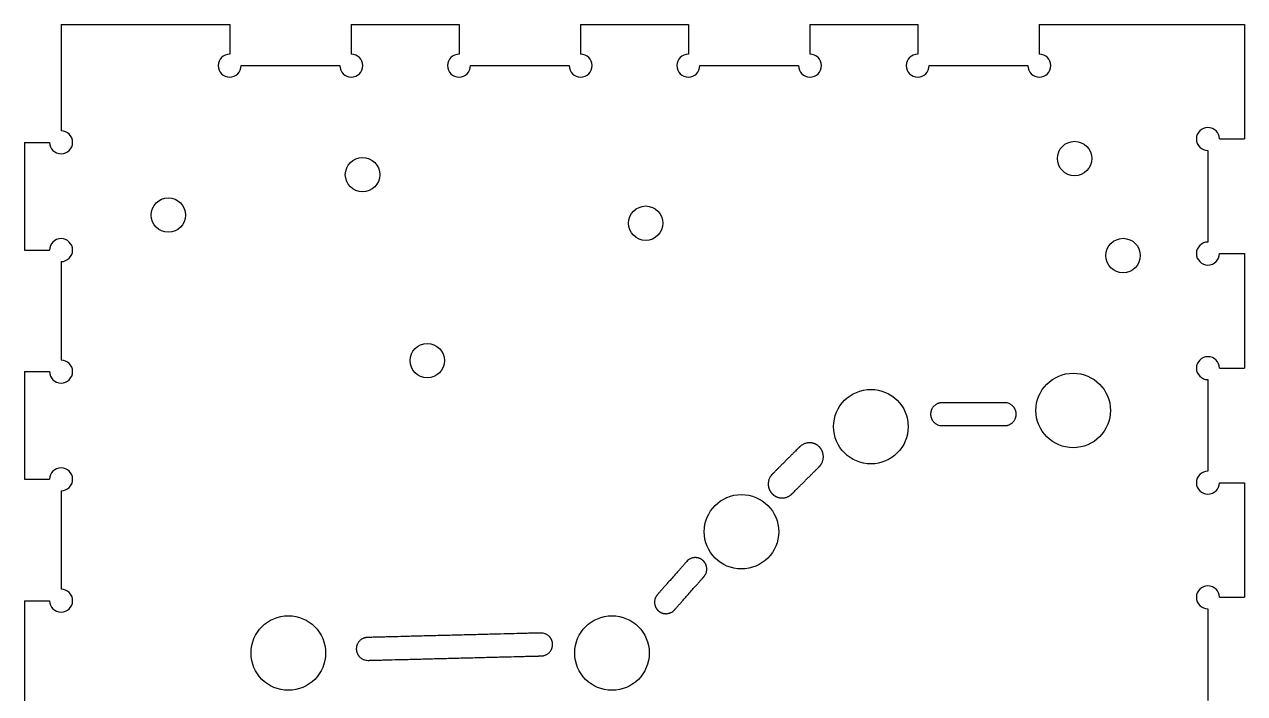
# Model space of a CAD drawing. Extents: x -51.6 to 1.6, y -60 to 0.
# Drawn here: x -51.6 to 1.6, y -29.2 to 0 of the extents above; entities that cross this region are included whole.
import ezdxf

# ---------------------------------------------------------------- set-up
doc = ezdxf.new("R2010")
doc.units = 0
doc.header["$MEASUREMENT"] = 0
doc.layers.add('VISIBLE', color=7, linetype='CONTINUOUS')

msp = doc.modelspace()

# ---------------------------------------------------------------- linework, layer by layer
at = {"layer": 'VISIBLE'}
for p, q in [((-50, 0), (-42.65, 0)), ((-50, 0), (-50, -4.65)), ((-42.65, 0), (-42.65, -1.3)), ((-37.35, 0), (-32.65, 0)), ((-37.35, 0), (-37.35, -1.3)), ((-32.65, 0), (-32.65, -1.3)), ((-27.35, 0), (-22.65, 0)), ((-22.65, 0), (-22.65, -1.3)), ((-17.35, 0), (-12.65, 0)), ((-12.65, 0), (-12.65, -1.3)), ((-7.35, 0), (1.6, 0)), ((1.6, 0), (1.6, -5)), ((-27.35, 0), (-27.35, -1.3)), ((-17.35, 0), (-17.35, -1.3)), ((-7.35, 0), (-7.35, -1.3)), ((-42.15, -1.8), (-37.85, -1.8)), ((-32.15, -1.8), (-27.85, -1.8)), ((-22.15, -1.8), (-17.85, -1.8)), ((-12.15, -1.8), (-7.85, -1.8)), ((-51.6, -5.15), (-50.5, -5.15)), ((-51.6, -5.15), (-51.6, -9.85)), ((0.5, -5), (1.6, -5)), ((0, -5.5), (0, -9.5)), ((-51.6, -9.85), (-50.5, -9.85)), ((0.5, -10), (1.6, -10)), ((1.6, -10), (1.6, -15)), ((-50, -10.35), (-50, -14.65)), ((-51.6, -15.15), (-50.5, -15.15)), ((-51.6, -15.15), (-51.6, -19.85)), ((0.5, -15), (1.6, -15)), ((0, -15.5), (0, -19.5)), ((-51.6, -19.85), (-50.5, -19.85)), ((0.5, -20), (1.6, -20)), ((1.6, -20), (1.6, -25)), ((-50, -20.35), (-50, -24.65)), ((0.5, -25), (1.6, -25)), ((-51.6, -25.15), (-50.5, -25.15)), ((-51.6, -25.15), (-51.6, -29.85)), ((0, -25.5), (0, -29.5))]:
    msp.add_line(p, q, dxfattribs=at)
for centre, start, end in [((-42.65, -1.8), 90, 0), ((-37.35, -1.8), 180, 90), ((-32.65, -1.8), 90, 0), ((-27.35, -1.8), 180, 90), ((-22.65, -1.8), 90, 0), ((-17.35, -1.8), 180, 90), ((-12.65, -1.8), 90, 0), ((-7.35, -1.8), 180, 90), ((-50, -5.15), 180, 90), ((0, -5), 0, 270), ((-50, -9.85), 270, 180), ((0, -10), 90, 0), ((-50, -15.15), 180, 90), ((0, -15), 0, 270), ((-50, -19.85), 270, 180), ((0, -20), 90, 0), ((-50, -25.15), 180, 90), ((0, -25), 0, 270)]:
    msp.add_arc(centre, 0.5, start, end, dxfattribs=at)
for points, knots in [([(-6.564, -5.853), (-6.564, -6.267), (-6.228, -6.603), (-5.814, -6.603), (-5.4, -6.603), (-5.064, -6.267), (-5.064, -5.853), (-5.064, -5.438), (-5.4, -5.103), (-5.814, -5.103), (-6.228, -5.103), (-6.564, -5.438), (-6.564, -5.853)], [0, 0, 0, 0, 1, 1, 1, 2, 2, 2, 3, 3, 3, 4, 4, 4, 4]), ([(-37.608, -6.558), (-37.608, -6.972), (-37.273, -7.308), (-36.858, -7.308), (-36.444, -7.308), (-36.108, -6.972), (-36.108, -6.558), (-36.108, -6.144), (-36.444, -5.808), (-36.858, -5.808), (-37.273, -5.808), (-37.608, -6.144), (-37.608, -6.558)], [0, 0, 0, 0, 1, 1, 1, 2, 2, 2, 3, 3, 3, 4, 4, 4, 4]), ([(-46.075, -8.322), (-46.075, -8.736), (-45.739, -9.072), (-45.325, -9.072), (-44.911, -9.072), (-44.575, -8.736), (-44.575, -8.322), (-44.575, -7.908), (-44.911, -7.572), (-45.325, -7.572), (-45.739, -7.572), (-46.075, -7.908), (-46.075, -8.322)], [0, 0, 0, 0, 1, 1, 1, 2, 2, 2, 3, 3, 3, 4, 4, 4, 4]), ([(-25.261, -8.675), (-25.261, -9.089), (-24.925, -9.425), (-24.511, -9.425), (-24.097, -9.425), (-23.761, -9.089), (-23.761, -8.675), (-23.761, -8.261), (-24.097, -7.925), (-24.511, -7.925), (-24.925, -7.925), (-25.261, -8.261), (-25.261, -8.675)], [0, 0, 0, 0, 1, 1, 1, 2, 2, 2, 3, 3, 3, 4, 4, 4, 4]), ([(-4.447, -10.086), (-4.447, -10.5), (-4.111, -10.836), (-3.697, -10.836), (-3.283, -10.836), (-2.947, -10.5), (-2.947, -10.086), (-2.947, -9.672), (-3.283, -9.336), (-3.697, -9.336), (-4.111, -9.336), (-4.447, -9.672), (-4.447, -10.086)], [0, 0, 0, 0, 1, 1, 1, 2, 2, 2, 3, 3, 3, 4, 4, 4, 4]), ([(-34.786, -14.672), (-34.786, -15.086), (-34.45, -15.422), (-34.036, -15.422), (-33.622, -15.422), (-33.286, -15.086), (-33.286, -14.672), (-33.286, -14.258), (-33.622, -13.922), (-34.036, -13.922), (-34.45, -13.922), (-34.786, -14.258), (-34.786, -14.672)], [0, 0, 0, 0, 1, 1, 1, 2, 2, 2, 3, 3, 3, 4, 4, 4, 4]), ([(-7.499, -16.848), (-7.499, -17.746), (-6.771, -18.473), (-5.874, -18.473), (-4.976, -18.473), (-4.249, -17.746), (-4.249, -16.848), (-4.249, -15.951), (-4.976, -15.223), (-5.874, -15.223), (-6.771, -15.223), (-7.499, -15.951), (-7.499, -16.848)], [0, 0, 0, 0, 1, 1, 1, 2, 2, 2, 3, 3, 3, 4, 4, 4, 4]), ([(-16.318, -17.554), (-16.318, -18.452), (-15.591, -19.179), (-14.693, -19.179), (-13.796, -19.179), (-13.068, -18.452), (-13.068, -17.554), (-13.068, -16.657), (-13.796, -15.929), (-14.693, -15.929), (-15.591, -15.929), (-16.318, -16.657), (-16.318, -17.554)], [0, 0, 0, 0, 1, 1, 1, 2, 2, 2, 3, 3, 3, 4, 4, 4, 4]), ([(-8.857, -16.509), (-8.858, -16.509), (-8.859, -16.509), (-8.861, -16.509), (-8.866, -16.509), (-8.874, -16.509), (-8.891, -16.509), (-8.922, -16.509), (-8.972, -16.509), (-9.034, -16.509), (-9.132, -16.509), (-9.279, -16.509), (-9.487, -16.509), (-9.719, -16.509), (-9.967, -16.509), (-10.224, -16.509), (-10.48, -16.509), (-10.728, -16.509), (-10.96, -16.509), (-11.134, -16.509), (-11.257, -16.509), (-11.34, -16.509), (-11.413, -16.509), (-11.475, -16.509), (-11.517, -16.509), (-11.544, -16.509), (-11.56, -16.509), (-11.574, -16.509), (-11.582, -16.509), (-11.586, -16.509), (-11.589, -16.509), (-11.59, -16.509), (-11.591, -16.509), (-11.597, -16.509), (-11.603, -16.51), (-11.61, -16.51), (-11.618, -16.51), (-11.629, -16.511), (-11.646, -16.512), (-11.666, -16.515), (-11.691, -16.519), (-11.715, -16.525), (-11.747, -16.534), (-11.785, -16.548), (-11.829, -16.569), (-11.87, -16.595), (-11.909, -16.623), (-11.944, -16.656), (-11.977, -16.691), (-12.005, -16.73), (-12.026, -16.764), (-12.041, -16.793), (-12.051, -16.815), (-12.059, -16.834), (-12.064, -16.849), (-12.068, -16.861), (-12.071, -16.873), (-12.074, -16.883), (-12.076, -16.891), (-12.077, -16.896), (-12.078, -16.9), (-12.079, -16.903), (-12.08, -16.905), (-12.08, -16.907), (-12.08, -16.909), (-12.08, -16.909), (-12.08, -16.91), (-12.081, -16.911), (-12.081, -16.911), (-12.081, -16.912), (-12.081, -16.914), (-12.082, -16.916), (-12.082, -16.919), (-12.083, -16.922), (-12.083, -16.926), (-12.084, -16.93), (-12.085, -16.936), (-12.086, -16.943), (-12.087, -16.952), (-12.088, -16.963), (-12.089, -16.977), (-12.09, -16.99), (-12.09, -17.004), (-12.09, -17.022), (-12.089, -17.045), (-12.086, -17.072), (-12.083, -17.095), (-12.079, -17.112), (-12.077, -17.126), (-12.073, -17.139), (-12.07, -17.152), (-12.066, -17.163), (-12.063, -17.172), (-12.061, -17.178), (-12.059, -17.184), (-12.057, -17.188), (-12.056, -17.191), (-12.055, -17.194), (-12.054, -17.197), (-12.053, -17.199), (-12.052, -17.201), (-12.052, -17.202), (-12.051, -17.203), (-12.051, -17.203), (-12.051, -17.204), (-12.05, -17.205), (-12.05, -17.207), (-12.048, -17.21), (-12.046, -17.215), (-12.044, -17.22), (-12.04, -17.228), (-12.036, -17.237), (-12.03, -17.248), (-12.024, -17.258), (-12.016, -17.272), (-12.005, -17.289), (-11.991, -17.308), (-11.971, -17.334), (-11.944, -17.363), (-11.909, -17.395), (-11.87, -17.424), (-11.829, -17.449), (-11.771, -17.478), (-11.692, -17.502), (-11.625, -17.509), (-11.59, -17.509)], [4, 4, 4, 4, 4.015625, 4.023438, 4.03125, 4.046875, 4.0625, 4.09375, 4.125, 4.15625, 4.1875, 4.25, 4.3125, 4.375, 4.4375, 4.5, 4.5625, 4.625, 4.6875, 4.75, 4.78125, 4.8125, 4.84375, 4.875, 4.90625, 4.921875, 4.9375, 4.953125, 4.96875, 4.976562, 4.984375, 4.992188, 5, 5.007812, 5.015625, 5.023438, 5.03125, 5.046875, 5.0625, 5.09375, 5.125, 5.15625, 5.1875, 5.25, 5.3125, 5.375, 5.4375, 5.5, 5.5625, 5.625, 5.6875, 5.71875, 5.75, 5.78125, 5.796875, 5.8125, 5.828125, 5.84375, 5.851562, 5.859375, 5.863281, 5.867188, 5.871094, 5.873047, 5.875, 5.876953, 5.878906, 5.882812, 5.886719, 5.890625, 5.898438, 5.90625, 5.921875, 5.9375, 5.953125, 5.96875, 6, 6.03125, 6.0625, 6.125, 6.1875, 6.25, 6.3125, 6.375, 6.5, 6.625, 6.75, 6.8125, 6.875, 6.9375, 7, 7.0625, 7.09375, 7.125, 7.15625, 7.171875, 7.1875, 7.203125, 7.21875, 7.226562, 7.234375, 7.242188, 7.246094, 7.248047, 7.25, 7.251953, 7.253906, 7.257812, 7.265625, 7.273438, 7.28125, 7.296875, 7.3125, 7.328125, 7.34375, 7.375, 7.40625, 7.4375, 7.5, 7.5625, 7.625, 7.6875, 7.75, 7.875, 8, 8, 8, 8]), ([(-11.59, -17.509), (-11.589, -17.509), (-11.589, -17.509), (-11.586, -17.509), (-11.582, -17.509), (-11.574, -17.509), (-11.556, -17.509), (-11.525, -17.509), (-11.475, -17.509), (-11.413, -17.509), (-11.316, -17.509), (-11.169, -17.509), (-10.96, -17.509), (-10.728, -17.509), (-10.48, -17.509), (-10.224, -17.509), (-9.967, -17.509), (-9.719, -17.509), (-9.487, -17.509), (-9.313, -17.509), (-9.19, -17.509), (-9.107, -17.509), (-9.034, -17.509), (-8.972, -17.509), (-8.93, -17.509), (-8.904, -17.509), (-8.887, -17.509), (-8.874, -17.509), (-8.866, -17.509), (-8.861, -17.509), (-8.859, -17.509), (-8.857, -17.509), (-8.857, -17.509), (-8.85, -17.509), (-8.844, -17.509), (-8.837, -17.509), (-8.829, -17.509), (-8.818, -17.508), (-8.802, -17.506), (-8.781, -17.504), (-8.756, -17.499), (-8.732, -17.494), (-8.7, -17.485), (-8.662, -17.471), (-8.618, -17.449), (-8.577, -17.424), (-8.538, -17.395), (-8.503, -17.363), (-8.471, -17.328), (-8.442, -17.289), (-8.421, -17.255), (-8.406, -17.226), (-8.396, -17.204), (-8.389, -17.185), (-8.383, -17.17), (-8.379, -17.158), (-8.376, -17.146), (-8.373, -17.136), (-8.371, -17.128), (-8.37, -17.123), (-8.369, -17.119), (-8.368, -17.116), (-8.368, -17.113), (-8.367, -17.112), (-8.367, -17.11), (-8.367, -17.11), (-8.367, -17.109), (-8.367, -17.108), (-8.366, -17.107), (-8.366, -17.106), (-8.366, -17.105), (-8.365, -17.103), (-8.365, -17.1), (-8.364, -17.096), (-8.364, -17.093), (-8.363, -17.089), (-8.362, -17.083), (-8.361, -17.076), (-8.36, -17.067), (-8.359, -17.056), (-8.358, -17.042), (-8.357, -17.028), (-8.357, -17.015), (-8.357, -16.997), (-8.358, -16.974), (-8.361, -16.947), (-8.364, -16.924), (-8.368, -16.906), (-8.371, -16.893), (-8.374, -16.88), (-8.378, -16.867), (-8.381, -16.856), (-8.384, -16.847), (-8.386, -16.841), (-8.388, -16.835), (-8.39, -16.831), (-8.391, -16.828), (-8.392, -16.824), (-8.393, -16.822), (-8.394, -16.82), (-8.395, -16.818), (-8.395, -16.817), (-8.396, -16.816), (-8.396, -16.815), (-8.396, -16.815), (-8.397, -16.813), (-8.398, -16.812), (-8.399, -16.808), (-8.401, -16.804), (-8.404, -16.798), (-8.407, -16.791), (-8.412, -16.782), (-8.417, -16.771), (-8.423, -16.761), (-8.431, -16.747), (-8.442, -16.73), (-8.456, -16.71), (-8.476, -16.685), (-8.503, -16.656), (-8.538, -16.623), (-8.577, -16.595), (-8.618, -16.569), (-8.677, -16.541), (-8.755, -16.516), (-8.822, -16.509), (-8.857, -16.509)], [0, 0, 0, 0, 0.015625, 0.023438, 0.03125, 0.046875, 0.0625, 0.09375, 0.125, 0.15625, 0.1875, 0.25, 0.3125, 0.375, 0.4375, 0.5, 0.5625, 0.625, 0.6875, 0.75, 0.78125, 0.8125, 0.84375, 0.875, 0.90625, 0.921875, 0.9375, 0.953125, 0.96875, 0.976562, 0.984375, 0.992188, 1, 1.007812, 1.015625, 1.023438, 1.03125, 1.046875, 1.0625, 1.09375, 1.125, 1.15625, 1.1875, 1.25, 1.3125, 1.375, 1.4375, 1.5, 1.5625, 1.625, 1.6875, 1.71875, 1.75, 1.78125, 1.796875, 1.8125, 1.828125, 1.84375, 1.851562, 1.859375, 1.863281, 1.867188, 1.871094, 1.873047, 1.875, 1.876953, 1.878906, 1.882812, 1.886719, 1.890625, 1.898438, 1.90625, 1.921875, 1.9375, 1.953125, 1.96875, 2, 2.03125, 2.0625, 2.125, 2.1875, 2.25, 2.3125, 2.375, 2.5, 2.625, 2.75, 2.8125, 2.875, 2.9375, 3, 3.0625, 3.09375, 3.125, 3.15625, 3.171875, 3.1875, 3.203125, 3.21875, 3.226562, 3.234375, 3.242188, 3.246094, 3.248047, 3.25, 3.251953, 3.253906, 3.257812, 3.265625, 3.273438, 3.28125, 3.296875, 3.3125, 3.328125, 3.34375, 3.375, 3.40625, 3.4375, 3.5, 3.5625, 3.625, 3.6875, 3.75, 3.875, 4, 4, 4, 4]), ([(-17.8, -18.436), (-17.801, -18.436), (-17.801, -18.437), (-17.803, -18.439), (-17.808, -18.443), (-17.815, -18.451), (-17.829, -18.464), (-17.851, -18.486), (-17.878, -18.513), (-17.92, -18.556), (-17.984, -18.62), (-18.075, -18.711), (-18.176, -18.812), (-18.285, -18.92), (-18.397, -19.032), (-18.508, -19.144), (-18.617, -19.252), (-18.718, -19.354), (-18.794, -19.43), (-18.847, -19.483), (-18.884, -19.519), (-18.916, -19.551), (-18.943, -19.578), (-18.961, -19.597), (-18.973, -19.608), (-18.98, -19.616), (-18.986, -19.621), (-18.989, -19.625), (-18.991, -19.627), (-18.992, -19.628), (-18.993, -19.629), (-18.993, -19.629), (-18.993, -19.629), (-18.994, -19.63), (-18.996, -19.632), (-18.999, -19.635), (-19.004, -19.64), (-19.009, -19.646), (-19.016, -19.653), (-19.025, -19.663), (-19.035, -19.675), (-19.044, -19.687), (-19.056, -19.703), (-19.071, -19.724), (-19.087, -19.749), (-19.106, -19.784), (-19.127, -19.829), (-19.146, -19.885), (-19.16, -19.942), (-19.169, -20), (-19.171, -20.058), (-19.169, -20.116), (-19.16, -20.174), (-19.149, -20.221), (-19.137, -20.259), (-19.126, -20.286), (-19.117, -20.309), (-19.108, -20.327), (-19.101, -20.34), (-19.094, -20.353), (-19.088, -20.364), (-19.083, -20.373), (-19.079, -20.378), (-19.077, -20.382), (-19.075, -20.386), (-19.073, -20.388), (-19.072, -20.39), (-19.071, -20.391), (-19.071, -20.392), (-19.071, -20.392), (-19.07, -20.393), (-19.07, -20.393), (-19.069, -20.394), (-19.069, -20.395), (-19.068, -20.396), (-19.067, -20.397), (-19.066, -20.4), (-19.064, -20.402), (-19.061, -20.406), (-19.059, -20.409), (-19.055, -20.414), (-19.051, -20.42), (-19.046, -20.426), (-19.039, -20.435), (-19.031, -20.446), (-19.02, -20.458), (-19.009, -20.471), (-18.997, -20.483), (-18.982, -20.498), (-18.961, -20.517), (-18.936, -20.537), (-18.914, -20.554), (-18.895, -20.566), (-18.881, -20.575), (-18.867, -20.584), (-18.853, -20.592), (-18.84, -20.598), (-18.83, -20.603), (-18.823, -20.607), (-18.817, -20.61), (-18.811, -20.612), (-18.808, -20.614), (-18.804, -20.615), (-18.8, -20.617), (-18.798, -20.618), (-18.796, -20.619), (-18.795, -20.619), (-18.794, -20.619), (-18.793, -20.62), (-18.793, -20.62), (-18.792, -20.62), (-18.792, -20.62), (-18.791, -20.621), (-18.79, -20.621), (-18.788, -20.622), (-18.785, -20.623), (-18.782, -20.624), (-18.777, -20.626), (-18.771, -20.628), (-18.762, -20.631), (-18.75, -20.635), (-18.736, -20.64), (-18.722, -20.644), (-18.703, -20.648), (-18.68, -20.654), (-18.651, -20.658), (-18.612, -20.663), (-18.564, -20.665), (-18.506, -20.663), (-18.448, -20.654), (-18.391, -20.641), (-18.317, -20.615), (-18.228, -20.568), (-18.164, -20.517), (-18.135, -20.487)], [0, 0, 0, 0, 0.015625, 0.03125, 0.046875, 0.0625, 0.09375, 0.125, 0.15625, 0.1875, 0.25, 0.3125, 0.375, 0.4375, 0.5, 0.5625, 0.625, 0.6875, 0.75, 0.78125, 0.8125, 0.84375, 0.875, 0.90625, 0.921875, 0.9375, 0.953125, 0.96875, 0.976562, 0.984375, 0.992188, 0.996094, 0.998047, 1, 1.003906, 1.007812, 1.015625, 1.023438, 1.03125, 1.046875, 1.0625, 1.078125, 1.09375, 1.125, 1.15625, 1.1875, 1.25, 1.3125, 1.375, 1.4375, 1.5, 1.5625, 1.625, 1.6875, 1.71875, 1.75, 1.78125, 1.796875, 1.8125, 1.828125, 1.84375, 1.851562, 1.859375, 1.863281, 1.867188, 1.871094, 1.873047, 1.874023, 1.875, 1.875977, 1.876953, 1.878906, 1.882812, 1.886719, 1.890625, 1.898438, 1.90625, 1.921875, 1.9375, 1.953125, 1.96875, 2, 2.03125, 2.0625, 2.125, 2.1875, 2.25, 2.3125, 2.375, 2.5, 2.625, 2.75, 2.8125, 2.875, 2.9375, 3, 3.0625, 3.09375, 3.125, 3.15625, 3.171875, 3.1875, 3.203125, 3.21875, 3.226562, 3.234375, 3.238281, 3.242188, 3.246094, 3.248047, 3.249023, 3.25, 3.250977, 3.251953, 3.253906, 3.257812, 3.261719, 3.265625, 3.273438, 3.28125, 3.296875, 3.3125, 3.328125, 3.34375, 3.375, 3.40625, 3.4375, 3.5, 3.5625, 3.625, 3.6875, 3.75, 3.875, 4, 4, 4, 4]), ([(-18.135, -20.487), (-18.134, -20.487), (-18.134, -20.486), (-18.132, -20.484), (-18.127, -20.48), (-18.12, -20.472), (-18.106, -20.459), (-18.084, -20.437), (-18.057, -20.41), (-18.015, -20.367), (-17.951, -20.303), (-17.86, -20.212), (-17.758, -20.111), (-17.65, -20.003), (-17.538, -19.891), (-17.426, -19.779), (-17.318, -19.671), (-17.217, -19.569), (-17.141, -19.493), (-17.087, -19.44), (-17.051, -19.404), (-17.019, -19.372), (-16.992, -19.345), (-16.974, -19.326), (-16.962, -19.315), (-16.955, -19.307), (-16.949, -19.302), (-16.946, -19.298), (-16.944, -19.296), (-16.943, -19.295), (-16.942, -19.294), (-16.942, -19.294), (-16.942, -19.294), (-16.941, -19.293), (-16.939, -19.291), (-16.935, -19.288), (-16.931, -19.283), (-16.926, -19.277), (-16.919, -19.27), (-16.91, -19.26), (-16.9, -19.248), (-16.891, -19.236), (-16.878, -19.22), (-16.864, -19.199), (-16.848, -19.174), (-16.829, -19.139), (-16.808, -19.094), (-16.788, -19.038), (-16.775, -18.981), (-16.766, -18.923), (-16.764, -18.865), (-16.766, -18.807), (-16.775, -18.749), (-16.786, -18.702), (-16.798, -18.664), (-16.808, -18.637), (-16.818, -18.614), (-16.827, -18.596), (-16.834, -18.583), (-16.841, -18.57), (-16.847, -18.559), (-16.852, -18.55), (-16.855, -18.545), (-16.858, -18.541), (-16.86, -18.537), (-16.862, -18.535), (-16.863, -18.533), (-16.864, -18.532), (-16.864, -18.531), (-16.864, -18.531), (-16.865, -18.53), (-16.865, -18.53), (-16.865, -18.529), (-16.866, -18.528), (-16.867, -18.527), (-16.868, -18.526), (-16.869, -18.523), (-16.871, -18.521), (-16.874, -18.517), (-16.876, -18.514), (-16.879, -18.509), (-16.883, -18.503), (-16.888, -18.497), (-16.895, -18.488), (-16.904, -18.477), (-16.915, -18.465), (-16.926, -18.452), (-16.937, -18.44), (-16.953, -18.425), (-16.973, -18.406), (-16.999, -18.386), (-17.021, -18.369), (-17.039, -18.357), (-17.053, -18.348), (-17.068, -18.339), (-17.082, -18.331), (-17.094, -18.325), (-17.104, -18.32), (-17.112, -18.316), (-17.118, -18.313), (-17.123, -18.311), (-17.127, -18.309), (-17.131, -18.308), (-17.134, -18.306), (-17.137, -18.305), (-17.139, -18.304), (-17.14, -18.304), (-17.141, -18.304), (-17.142, -18.303), (-17.142, -18.303), (-17.143, -18.303), (-17.143, -18.303), (-17.144, -18.302), (-17.145, -18.302), (-17.147, -18.301), (-17.15, -18.3), (-17.153, -18.299), (-17.158, -18.297), (-17.163, -18.295), (-17.173, -18.292), (-17.184, -18.288), (-17.198, -18.283), (-17.213, -18.279), (-17.231, -18.275), (-17.255, -18.269), (-17.284, -18.265), (-17.323, -18.26), (-17.371, -18.258), (-17.429, -18.26), (-17.487, -18.269), (-17.544, -18.282), (-17.618, -18.308), (-17.707, -18.355), (-17.771, -18.406), (-17.8, -18.436)], [4, 4, 4, 4, 4.015625, 4.03125, 4.046875, 4.0625, 4.09375, 4.125, 4.15625, 4.1875, 4.25, 4.3125, 4.375, 4.4375, 4.5, 4.5625, 4.625, 4.6875, 4.75, 4.78125, 4.8125, 4.84375, 4.875, 4.90625, 4.921875, 4.9375, 4.953125, 4.96875, 4.976562, 4.984375, 4.992188, 4.996094, 4.998047, 5, 5.003906, 5.007812, 5.015625, 5.023438, 5.03125, 5.046875, 5.0625, 5.078125, 5.09375, 5.125, 5.15625, 5.1875, 5.25, 5.3125, 5.375, 5.4375, 5.5, 5.5625, 5.625, 5.6875, 5.71875, 5.75, 5.78125, 5.796875, 5.8125, 5.828125, 5.84375, 5.851562, 5.859375, 5.863281, 5.867188, 5.871094, 5.873047, 5.874023, 5.875, 5.875977, 5.876953, 5.878906, 5.882812, 5.886719, 5.890625, 5.898438, 5.90625, 5.921875, 5.9375, 5.953125, 5.96875, 6, 6.03125, 6.0625, 6.125, 6.1875, 6.25, 6.3125, 6.375, 6.5, 6.625, 6.75, 6.8125, 6.875, 6.9375, 7, 7.0625, 7.09375, 7.125, 7.15625, 7.171875, 7.1875, 7.203125, 7.21875, 7.226562, 7.234375, 7.238281, 7.242188, 7.246094, 7.248047, 7.249023, 7.25, 7.250977, 7.251953, 7.253906, 7.257812, 7.261719, 7.265625, 7.273438, 7.28125, 7.296875, 7.3125, 7.328125, 7.34375, 7.375, 7.40625, 7.4375, 7.5, 7.5625, 7.625, 7.6875, 7.75, 7.875, 8, 8, 8, 8]), ([(-21.962, -22.14), (-21.962, -23.038), (-21.235, -23.765), (-20.337, -23.765), (-19.44, -23.765), (-18.712, -23.038), (-18.712, -22.14), (-18.712, -21.243), (-19.44, -20.515), (-20.337, -20.515), (-21.235, -20.515), (-21.962, -21.243), (-21.962, -22.14)], [0, 0, 0, 0, 1, 1, 1, 2, 2, 2, 3, 3, 3, 4, 4, 4, 4]), ([(-23.253, -25.547), (-23.252, -25.546), (-23.252, -25.546), (-23.249, -25.543), (-23.245, -25.538), (-23.237, -25.528), (-23.222, -25.512), (-23.199, -25.486), (-23.17, -25.453), (-23.124, -25.401), (-23.055, -25.324), (-22.958, -25.213), (-22.849, -25.09), (-22.733, -24.959), (-22.613, -24.823), (-22.493, -24.688), (-22.377, -24.556), (-22.268, -24.433), (-22.17, -24.323), (-22.102, -24.245), (-22.056, -24.194), (-22.027, -24.161), (-22.007, -24.139), (-21.995, -24.125), (-21.987, -24.116), (-21.981, -24.109), (-21.977, -24.105), (-21.975, -24.102), (-21.974, -24.101), (-21.973, -24.1), (-21.973, -24.1), (-21.969, -24.095), (-21.965, -24.09), (-21.96, -24.085), (-21.955, -24.079), (-21.949, -24.07), (-21.939, -24.057), (-21.927, -24.039), (-21.914, -24.018), (-21.902, -23.996), (-21.888, -23.966), (-21.873, -23.928), (-21.86, -23.881), (-21.851, -23.834), (-21.847, -23.786), (-21.848, -23.738), (-21.853, -23.69), (-21.863, -23.643), (-21.875, -23.605), (-21.887, -23.575), (-21.897, -23.552), (-21.906, -23.534), (-21.914, -23.52), (-21.92, -23.509), (-21.926, -23.499), (-21.932, -23.49), (-21.937, -23.483), (-21.94, -23.479), (-21.942, -23.476), (-21.944, -23.473), (-21.945, -23.471), (-21.947, -23.47), (-21.948, -23.468), (-21.948, -23.468), (-21.948, -23.468), (-21.949, -23.467), (-21.949, -23.466), (-21.95, -23.465), (-21.951, -23.464), (-21.952, -23.462), (-21.954, -23.46), (-21.956, -23.458), (-21.958, -23.455), (-21.961, -23.451), (-21.965, -23.447), (-21.969, -23.442), (-21.975, -23.435), (-21.983, -23.426), (-21.992, -23.417), (-22.002, -23.407), (-22.012, -23.398), (-22.026, -23.386), (-22.044, -23.372), (-22.066, -23.356), (-22.085, -23.343), (-22.101, -23.334), (-22.113, -23.327), (-22.125, -23.321), (-22.137, -23.315), (-22.147, -23.31), (-22.156, -23.307), (-22.162, -23.304), (-22.168, -23.302), (-22.172, -23.301), (-22.175, -23.299), (-22.178, -23.298), (-22.181, -23.297), (-22.183, -23.297), (-22.185, -23.296), (-22.186, -23.296), (-22.187, -23.295), (-22.188, -23.295), (-22.188, -23.295), (-22.189, -23.294), (-22.191, -23.294), (-22.195, -23.293), (-22.2, -23.291), (-22.205, -23.289), (-22.213, -23.287), (-22.223, -23.285), (-22.235, -23.282), (-22.246, -23.279), (-22.262, -23.276), (-22.282, -23.273), (-22.306, -23.271), (-22.338, -23.269), (-22.378, -23.269), (-22.426, -23.274), (-22.473, -23.284), (-22.519, -23.298), (-22.579, -23.323), (-22.649, -23.366), (-22.699, -23.412), (-22.722, -23.437)], [4, 4, 4, 4, 4.015625, 4.03125, 4.046875, 4.0625, 4.09375, 4.125, 4.15625, 4.1875, 4.25, 4.3125, 4.375, 4.4375, 4.5, 4.5625, 4.625, 4.6875, 4.75, 4.8125, 4.84375, 4.875, 4.90625, 4.921875, 4.9375, 4.953125, 4.96875, 4.976562, 4.984375, 4.992188, 5, 5.007812, 5.015625, 5.023438, 5.03125, 5.046875, 5.0625, 5.09375, 5.125, 5.15625, 5.1875, 5.25, 5.3125, 5.375, 5.4375, 5.5, 5.5625, 5.625, 5.6875, 5.71875, 5.75, 5.78125, 5.796875, 5.8125, 5.828125, 5.84375, 5.851562, 5.859375, 5.863281, 5.867188, 5.871094, 5.873047, 5.875, 5.876953, 5.878906, 5.882812, 5.886719, 5.890625, 5.898438, 5.90625, 5.921875, 5.9375, 5.953125, 5.96875, 6, 6.03125, 6.0625, 6.125, 6.1875, 6.25, 6.3125, 6.375, 6.5, 6.625, 6.75, 6.8125, 6.875, 6.9375, 7, 7.0625, 7.09375, 7.125, 7.15625, 7.171875, 7.1875, 7.203125, 7.21875, 7.226562, 7.234375, 7.242188, 7.246094, 7.248047, 7.25, 7.251953, 7.253906, 7.257812, 7.265625, 7.273438, 7.28125, 7.296875, 7.3125, 7.328125, 7.34375, 7.375, 7.40625, 7.4375, 7.5, 7.5625, 7.625, 7.6875, 7.75, 7.875, 8, 8, 8, 8]), ([(-22.722, -23.437), (-22.723, -23.438), (-22.723, -23.438), (-22.725, -23.441), (-22.73, -23.446), (-22.738, -23.456), (-22.753, -23.472), (-22.776, -23.498), (-22.805, -23.531), (-22.851, -23.583), (-22.919, -23.661), (-23.017, -23.771), (-23.126, -23.894), (-23.242, -24.025), (-23.362, -24.161), (-23.482, -24.296), (-23.598, -24.428), (-23.707, -24.551), (-23.804, -24.661), (-23.873, -24.739), (-23.919, -24.79), (-23.948, -24.823), (-23.967, -24.845), (-23.98, -24.859), (-23.988, -24.868), (-23.994, -24.875), (-23.998, -24.88), (-24, -24.882), (-24.001, -24.883), (-24.002, -24.884), (-24.002, -24.884), (-24.006, -24.889), (-24.01, -24.894), (-24.014, -24.899), (-24.02, -24.905), (-24.026, -24.914), (-24.036, -24.927), (-24.048, -24.945), (-24.061, -24.966), (-24.073, -24.988), (-24.087, -25.018), (-24.102, -25.056), (-24.115, -25.103), (-24.123, -25.15), (-24.127, -25.198), (-24.127, -25.246), (-24.121, -25.294), (-24.112, -25.341), (-24.1, -25.379), (-24.088, -25.409), (-24.078, -25.432), (-24.069, -25.45), (-24.061, -25.464), (-24.055, -25.475), (-24.048, -25.485), (-24.043, -25.494), (-24.038, -25.501), (-24.035, -25.505), (-24.033, -25.508), (-24.031, -25.511), (-24.029, -25.513), (-24.028, -25.514), (-24.027, -25.516), (-24.027, -25.516), (-24.026, -25.517), (-24.026, -25.517), (-24.026, -25.518), (-24.025, -25.519), (-24.024, -25.52), (-24.023, -25.522), (-24.021, -25.524), (-24.019, -25.527), (-24.017, -25.529), (-24.014, -25.533), (-24.01, -25.537), (-24.006, -25.542), (-24, -25.549), (-23.992, -25.558), (-23.982, -25.567), (-23.973, -25.577), (-23.963, -25.586), (-23.949, -25.598), (-23.931, -25.612), (-23.909, -25.628), (-23.89, -25.641), (-23.874, -25.65), (-23.862, -25.657), (-23.85, -25.663), (-23.838, -25.669), (-23.827, -25.674), (-23.819, -25.677), (-23.813, -25.68), (-23.807, -25.682), (-23.803, -25.683), (-23.8, -25.685), (-23.797, -25.686), (-23.794, -25.687), (-23.792, -25.688), (-23.79, -25.688), (-23.789, -25.689), (-23.788, -25.689), (-23.787, -25.689), (-23.787, -25.689), (-23.785, -25.69), (-23.783, -25.69), (-23.78, -25.691), (-23.775, -25.693), (-23.769, -25.695), (-23.762, -25.697), (-23.752, -25.7), (-23.74, -25.702), (-23.728, -25.705), (-23.712, -25.708), (-23.693, -25.711), (-23.669, -25.714), (-23.637, -25.715), (-23.597, -25.715), (-23.549, -25.71), (-23.502, -25.7), (-23.456, -25.686), (-23.396, -25.661), (-23.325, -25.618), (-23.276, -25.572), (-23.253, -25.547)], [0, 0, 0, 0, 0.015625, 0.03125, 0.046875, 0.0625, 0.09375, 0.125, 0.15625, 0.1875, 0.25, 0.3125, 0.375, 0.4375, 0.5, 0.5625, 0.625, 0.6875, 0.75, 0.8125, 0.84375, 0.875, 0.90625, 0.921875, 0.9375, 0.953125, 0.96875, 0.976562, 0.984375, 0.992188, 1, 1.007812, 1.015625, 1.023438, 1.03125, 1.046875, 1.0625, 1.09375, 1.125, 1.15625, 1.1875, 1.25, 1.3125, 1.375, 1.4375, 1.5, 1.5625, 1.625, 1.6875, 1.71875, 1.75, 1.78125, 1.796875, 1.8125, 1.828125, 1.84375, 1.851562, 1.859375, 1.863281, 1.867188, 1.871094, 1.873047, 1.875, 1.876953, 1.878906, 1.882812, 1.886719, 1.890625, 1.898438, 1.90625, 1.921875, 1.9375, 1.953125, 1.96875, 2, 2.03125, 2.0625, 2.125, 2.1875, 2.25, 2.3125, 2.375, 2.5, 2.625, 2.75, 2.8125, 2.875, 2.9375, 3, 3.0625, 3.09375, 3.125, 3.15625, 3.171875, 3.1875, 3.203125, 3.21875, 3.226562, 3.234375, 3.242188, 3.246094, 3.248047, 3.25, 3.251953, 3.253906, 3.257812, 3.265625, 3.273438, 3.28125, 3.296875, 3.3125, 3.328125, 3.34375, 3.375, 3.40625, 3.4375, 3.5, 3.5625, 3.625, 3.6875, 3.75, 3.875, 4, 4, 4, 4]), ([(-41.718, -27.432), (-41.718, -28.329), (-40.991, -29.057), (-40.093, -29.057), (-39.196, -29.057), (-38.468, -28.329), (-38.468, -27.432), (-38.468, -26.534), (-39.196, -25.807), (-40.093, -25.807), (-40.991, -25.807), (-41.718, -26.534), (-41.718, -27.432)], [0, 0, 0, 0, 1, 1, 1, 2, 2, 2, 3, 3, 3, 4, 4, 4, 4]), ([(-27.607, -27.432), (-27.607, -28.329), (-26.879, -29.057), (-25.982, -29.057), (-25.084, -29.057), (-24.357, -28.329), (-24.357, -27.432), (-24.357, -26.534), (-25.084, -25.807), (-25.982, -25.807), (-26.879, -25.807), (-27.607, -26.534), (-27.607, -27.432)], [0, 0, 0, 0, 1, 1, 1, 2, 2, 2, 3, 3, 3, 4, 4, 4, 4]), ([(-29.084, -26.559), (-29.085, -26.559), (-29.086, -26.559), (-29.089, -26.559), (-29.096, -26.559), (-29.109, -26.559), (-29.131, -26.56), (-29.168, -26.561), (-29.214, -26.562), (-29.288, -26.564), (-29.404, -26.567), (-29.575, -26.571), (-29.845, -26.578), (-30.251, -26.589), (-30.826, -26.603), (-31.468, -26.62), (-32.155, -26.638), (-32.863, -26.656), (-33.572, -26.674), (-34.258, -26.691), (-34.9, -26.708), (-35.38, -26.72), (-35.72, -26.729), (-35.949, -26.735), (-36.151, -26.74), (-36.323, -26.744), (-36.438, -26.747), (-36.512, -26.749), (-36.559, -26.751), (-36.596, -26.751), (-36.618, -26.752), (-36.63, -26.752), (-36.637, -26.753), (-36.641, -26.753), (-36.642, -26.753), (-36.648, -26.753), (-36.657, -26.753), (-36.668, -26.754), (-36.68, -26.755), (-36.697, -26.757), (-36.718, -26.76), (-36.751, -26.767), (-36.79, -26.778), (-36.836, -26.796), (-36.879, -26.819), (-36.92, -26.845), (-36.957, -26.875), (-36.992, -26.908), (-37.023, -26.944), (-37.051, -26.983), (-37.071, -27.018), (-37.085, -27.047), (-37.095, -27.07), (-37.102, -27.089), (-37.107, -27.105), (-37.11, -27.116), (-37.114, -27.128), (-37.116, -27.138), (-37.118, -27.146), (-37.119, -27.151), (-37.12, -27.155), (-37.12, -27.158), (-37.121, -27.161), (-37.121, -27.163), (-37.122, -27.165), (-37.122, -27.165), (-37.122, -27.166), (-37.122, -27.166), (-37.122, -27.167), (-37.122, -27.168), (-37.122, -27.17), (-37.123, -27.172), (-37.123, -27.175), (-37.124, -27.178), (-37.124, -27.181), (-37.125, -27.186), (-37.126, -27.192), (-37.126, -27.198), (-37.127, -27.208), (-37.128, -27.219), (-37.129, -27.233), (-37.129, -27.246), (-37.129, -27.26), (-37.128, -27.278), (-37.127, -27.301), (-37.123, -27.328), (-37.119, -27.35), (-37.115, -27.368), (-37.112, -27.381), (-37.109, -27.395), (-37.104, -27.408), (-37.101, -27.418), (-37.098, -27.427), (-37.095, -27.433), (-37.093, -27.439), (-37.091, -27.443), (-37.09, -27.446), (-37.089, -27.449), (-37.088, -27.452), (-37.087, -27.454), (-37.086, -27.456), (-37.085, -27.457), (-37.085, -27.458), (-37.085, -27.458), (-37.085, -27.458), (-37.084, -27.46), (-37.083, -27.462), (-37.082, -27.465), (-37.079, -27.47), (-37.077, -27.475), (-37.073, -27.482), (-37.068, -27.491), (-37.062, -27.502), (-37.056, -27.512), (-37.048, -27.526), (-37.036, -27.542), (-37.022, -27.562), (-37.002, -27.586), (-36.974, -27.615), (-36.938, -27.647), (-36.898, -27.674), (-36.856, -27.698), (-36.797, -27.725), (-36.718, -27.748), (-36.651, -27.753), (-36.616, -27.752)], [0, 0, 0, 0, 0.007812, 0.015625, 0.023438, 0.03125, 0.046875, 0.0625, 0.078125, 0.09375, 0.125, 0.15625, 0.1875, 0.25, 0.3125, 0.375, 0.4375, 0.5, 0.5625, 0.625, 0.6875, 0.75, 0.78125, 0.8125, 0.84375, 0.875, 0.90625, 0.921875, 0.9375, 0.953125, 0.96875, 0.976562, 0.984375, 0.992188, 1, 1.007812, 1.015625, 1.03125, 1.046875, 1.0625, 1.09375, 1.125, 1.1875, 1.25, 1.3125, 1.375, 1.4375, 1.5, 1.5625, 1.625, 1.6875, 1.71875, 1.75, 1.78125, 1.796875, 1.8125, 1.828125, 1.84375, 1.851562, 1.859375, 1.863281, 1.867188, 1.871094, 1.873047, 1.875, 1.876953, 1.878906, 1.882812, 1.886719, 1.890625, 1.898438, 1.90625, 1.921875, 1.9375, 1.953125, 1.96875, 2, 2.03125, 2.0625, 2.125, 2.1875, 2.25, 2.3125, 2.375, 2.5, 2.625, 2.75, 2.8125, 2.875, 2.9375, 3, 3.0625, 3.09375, 3.125, 3.15625, 3.171875, 3.1875, 3.203125, 3.21875, 3.226562, 3.234375, 3.242188, 3.246094, 3.248047, 3.25, 3.251953, 3.253906, 3.257812, 3.265625, 3.273438, 3.28125, 3.296875, 3.3125, 3.328125, 3.34375, 3.375, 3.40625, 3.4375, 3.5, 3.5625, 3.625, 3.6875, 3.75, 3.875, 4, 4, 4, 4]), ([(-36.616, -27.752), (-36.616, -27.752), (-36.615, -27.752), (-36.612, -27.752), (-36.605, -27.752), (-36.592, -27.752), (-36.57, -27.751), (-36.533, -27.75), (-36.487, -27.749), (-36.413, -27.747), (-36.297, -27.744), (-36.126, -27.74), (-35.856, -27.733), (-35.45, -27.722), (-34.875, -27.708), (-34.233, -27.691), (-33.546, -27.674), (-32.838, -27.655), (-32.129, -27.637), (-31.443, -27.62), (-30.801, -27.603), (-30.321, -27.591), (-29.981, -27.582), (-29.752, -27.576), (-29.55, -27.571), (-29.378, -27.567), (-29.263, -27.564), (-29.188, -27.562), (-29.142, -27.561), (-29.105, -27.56), (-29.083, -27.559), (-29.071, -27.559), (-29.064, -27.559), (-29.06, -27.558), (-29.059, -27.558), (-29.052, -27.558), (-29.044, -27.558), (-29.033, -27.557), (-29.021, -27.556), (-29.004, -27.554), (-28.983, -27.551), (-28.95, -27.544), (-28.911, -27.533), (-28.865, -27.515), (-28.822, -27.492), (-28.781, -27.466), (-28.744, -27.436), (-28.709, -27.403), (-28.678, -27.367), (-28.65, -27.328), (-28.63, -27.293), (-28.616, -27.264), (-28.606, -27.241), (-28.599, -27.222), (-28.594, -27.207), (-28.591, -27.195), (-28.587, -27.183), (-28.585, -27.173), (-28.583, -27.165), (-28.582, -27.16), (-28.581, -27.156), (-28.581, -27.153), (-28.58, -27.15), (-28.58, -27.148), (-28.579, -27.146), (-28.579, -27.146), (-28.579, -27.145), (-28.579, -27.145), (-28.579, -27.144), (-28.579, -27.143), (-28.579, -27.141), (-28.578, -27.139), (-28.578, -27.136), (-28.577, -27.133), (-28.577, -27.13), (-28.576, -27.125), (-28.575, -27.119), (-28.575, -27.113), (-28.574, -27.104), (-28.573, -27.092), (-28.572, -27.079), (-28.572, -27.065), (-28.572, -27.051), (-28.572, -27.033), (-28.574, -27.01), (-28.577, -26.983), (-28.581, -26.961), (-28.585, -26.943), (-28.589, -26.93), (-28.592, -26.917), (-28.596, -26.903), (-28.6, -26.893), (-28.603, -26.884), (-28.606, -26.878), (-28.608, -26.872), (-28.609, -26.868), (-28.611, -26.865), (-28.612, -26.862), (-28.613, -26.859), (-28.614, -26.857), (-28.615, -26.856), (-28.615, -26.854), (-28.616, -26.853), (-28.616, -26.853), (-28.616, -26.853), (-28.617, -26.851), (-28.618, -26.849), (-28.619, -26.846), (-28.621, -26.841), (-28.624, -26.836), (-28.628, -26.829), (-28.633, -26.82), (-28.638, -26.809), (-28.645, -26.799), (-28.653, -26.785), (-28.665, -26.769), (-28.679, -26.749), (-28.699, -26.725), (-28.727, -26.696), (-28.763, -26.665), (-28.803, -26.637), (-28.844, -26.613), (-28.903, -26.586), (-28.983, -26.563), (-29.05, -26.558), (-29.084, -26.559)], [4, 4, 4, 4, 4.007812, 4.015625, 4.023438, 4.03125, 4.046875, 4.0625, 4.078125, 4.09375, 4.125, 4.15625, 4.1875, 4.25, 4.3125, 4.375, 4.4375, 4.5, 4.5625, 4.625, 4.6875, 4.75, 4.78125, 4.8125, 4.84375, 4.875, 4.90625, 4.921875, 4.9375, 4.953125, 4.96875, 4.976562, 4.984375, 4.992188, 5, 5.007812, 5.015625, 5.03125, 5.046875, 5.0625, 5.09375, 5.125, 5.1875, 5.25, 5.3125, 5.375, 5.4375, 5.5, 5.5625, 5.625, 5.6875, 5.71875, 5.75, 5.78125, 5.796875, 5.8125, 5.828125, 5.84375, 5.851562, 5.859375, 5.863281, 5.867188, 5.871094, 5.873047, 5.875, 5.876953, 5.878906, 5.882812, 5.886719, 5.890625, 5.898438, 5.90625, 5.921875, 5.9375, 5.953125, 5.96875, 6, 6.03125, 6.0625, 6.125, 6.1875, 6.25, 6.3125, 6.375, 6.5, 6.625, 6.75, 6.8125, 6.875, 6.9375, 7, 7.0625, 7.09375, 7.125, 7.15625, 7.171875, 7.1875, 7.203125, 7.21875, 7.226562, 7.234375, 7.242188, 7.246094, 7.248047, 7.25, 7.251953, 7.253906, 7.257812, 7.265625, 7.273438, 7.28125, 7.296875, 7.3125, 7.328125, 7.34375, 7.375, 7.40625, 7.4375, 7.5, 7.5625, 7.625, 7.6875, 7.75, 7.875, 8, 8, 8, 8])]:
    msp.add_open_spline(points, degree=3, knots=knots, dxfattribs=at)

doc.saveas('drawing.dxf')
